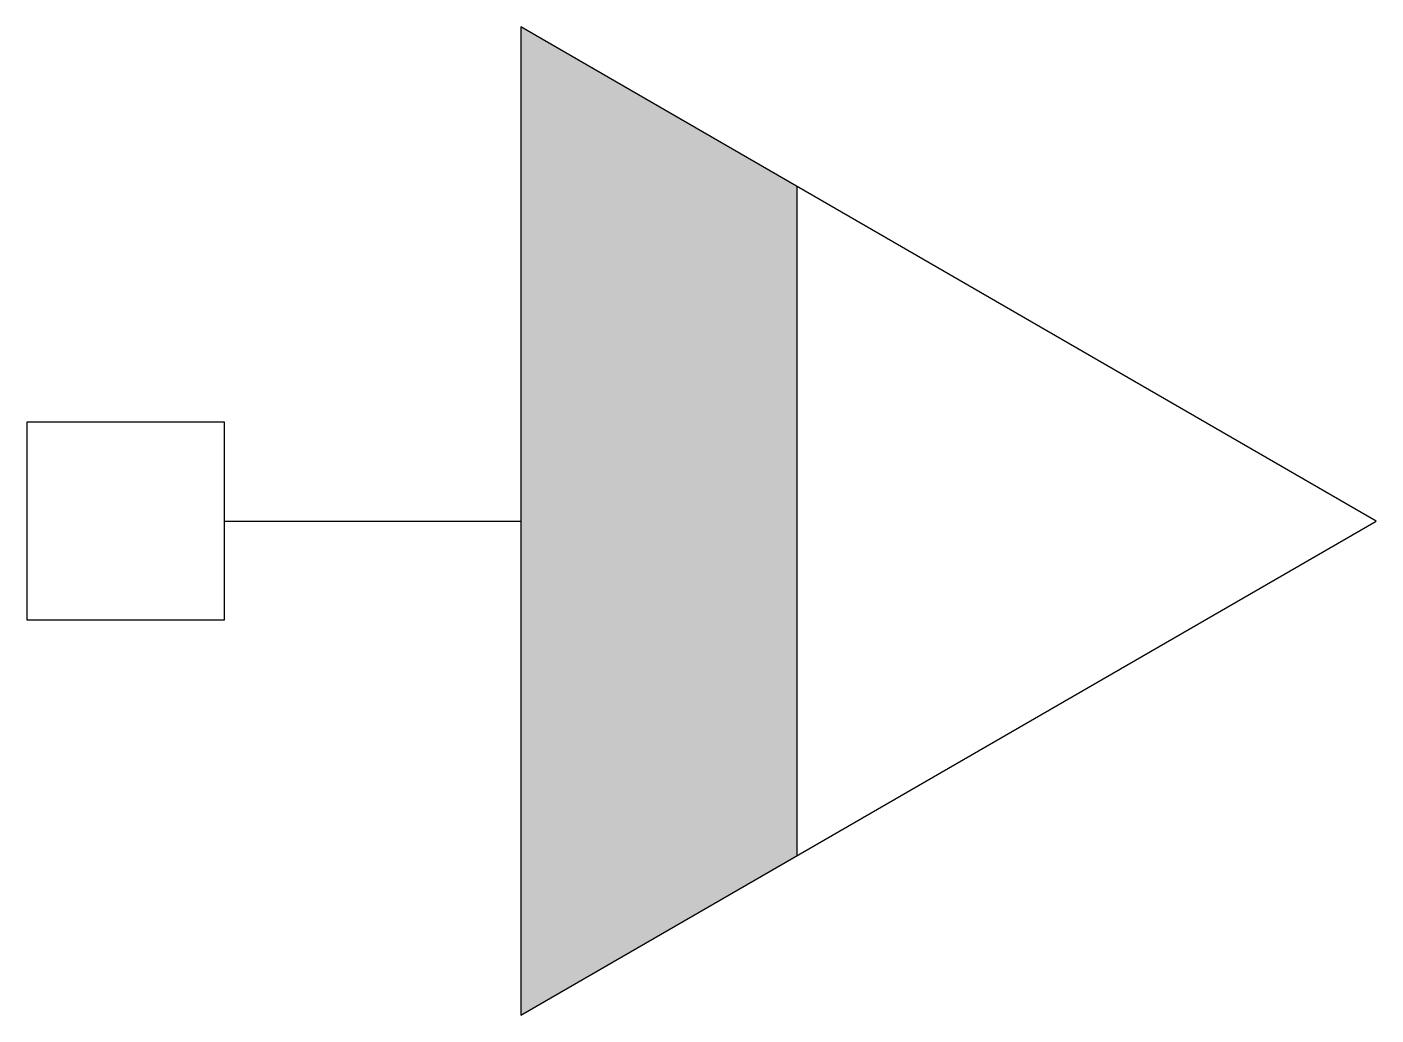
# Model space of a CAD drawing. Header units: millimetres. Extents: x -3103.106 to -3102.56, y 3752.709 to 3753.109.
import ezdxf

# ---------------------------------------------------------------- set-up
doc = ezdxf.new("R2010")
doc.units = ezdxf.units.MM
doc.header["$LTSCALE"] = 10
doc.layers.add('Ele_tomadas', color=2, linetype='Continuous')

msp = doc.modelspace()

# ---------------------------------------------------------------- hatches: boundary and pattern name
at = {"layer": 'Ele_tomadas'}
msp.add_hatch(color=1, dxfattribs=at).paths.add_polyline_path([(-3102.79391, 3753.04441), (-3102.90591, 3753.10907), (-3102.90591, 3752.70907), (-3102.79391, 3752.77373)])

# ---------------------------------------------------------------- linework, layer by layer
at = {"layer": 'Ele_tomadas', "color": 1}
msp.add_line((-3102.79391, 3752.77373), (-3102.79391, 3753.04441), dxfattribs=at)
at = {"layer": 'Ele_tomadas', "color": 5}
msp.add_line((-3103.02591, 3752.90907), (-3102.90591, 3752.90907), dxfattribs=at)
at = {"layer": 'Ele_tomadas', "color": 3}
for points in [[(-3102.90591, 3752.70907), (-3102.5595, 3752.90907), (-3102.90591, 3753.10907)], [(-3103.10591, 3752.86907), (-3103.02591, 3752.86907), (-3103.02591, 3752.94907), (-3103.10591, 3752.94907)]]:
    msp.add_lwpolyline(points, close=True, dxfattribs=at)

doc.saveas('drawing.dxf')
